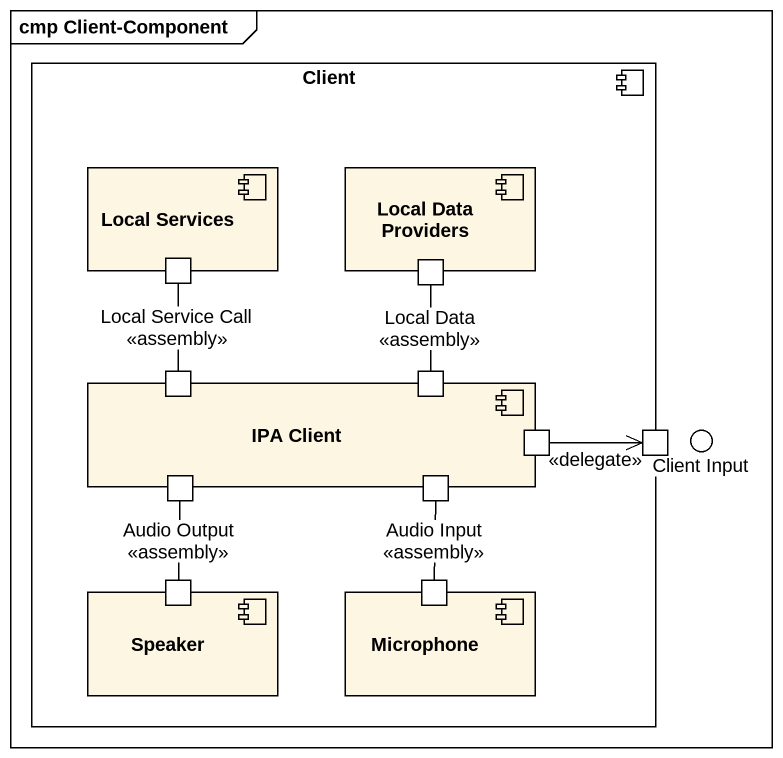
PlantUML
@startuml
mainframe cmp Client-Component
component Client {
  component "Local Services" as Local_Services {
    port " " as port1
  }
  component "Local Data Providers" as Local_Data_Providers {
    port " " as port2
  }
  component "IPA Client" as IPA_Client {
    port " " as port3
    port " " as port4
    port " " as port5
    port " " as port6
    port " " as port7
  }
  port " " as port8
  component Speaker {
    port " " as port9
  }
  component Microphone {
    port " " as port10
  }
}
() "Client Input" as Client_Input
port3 -up- port1 : Local Service Call\n<<assembly>>
port4 -up- port2 : Local Data\n<<assembly>>
port5 -- port9 : Audio Output\n<<assembly>>
port6 -- port10 : Audio Input\n<<assembly>>
port7 -right-> port8 : <<delegate>>
@enduml
